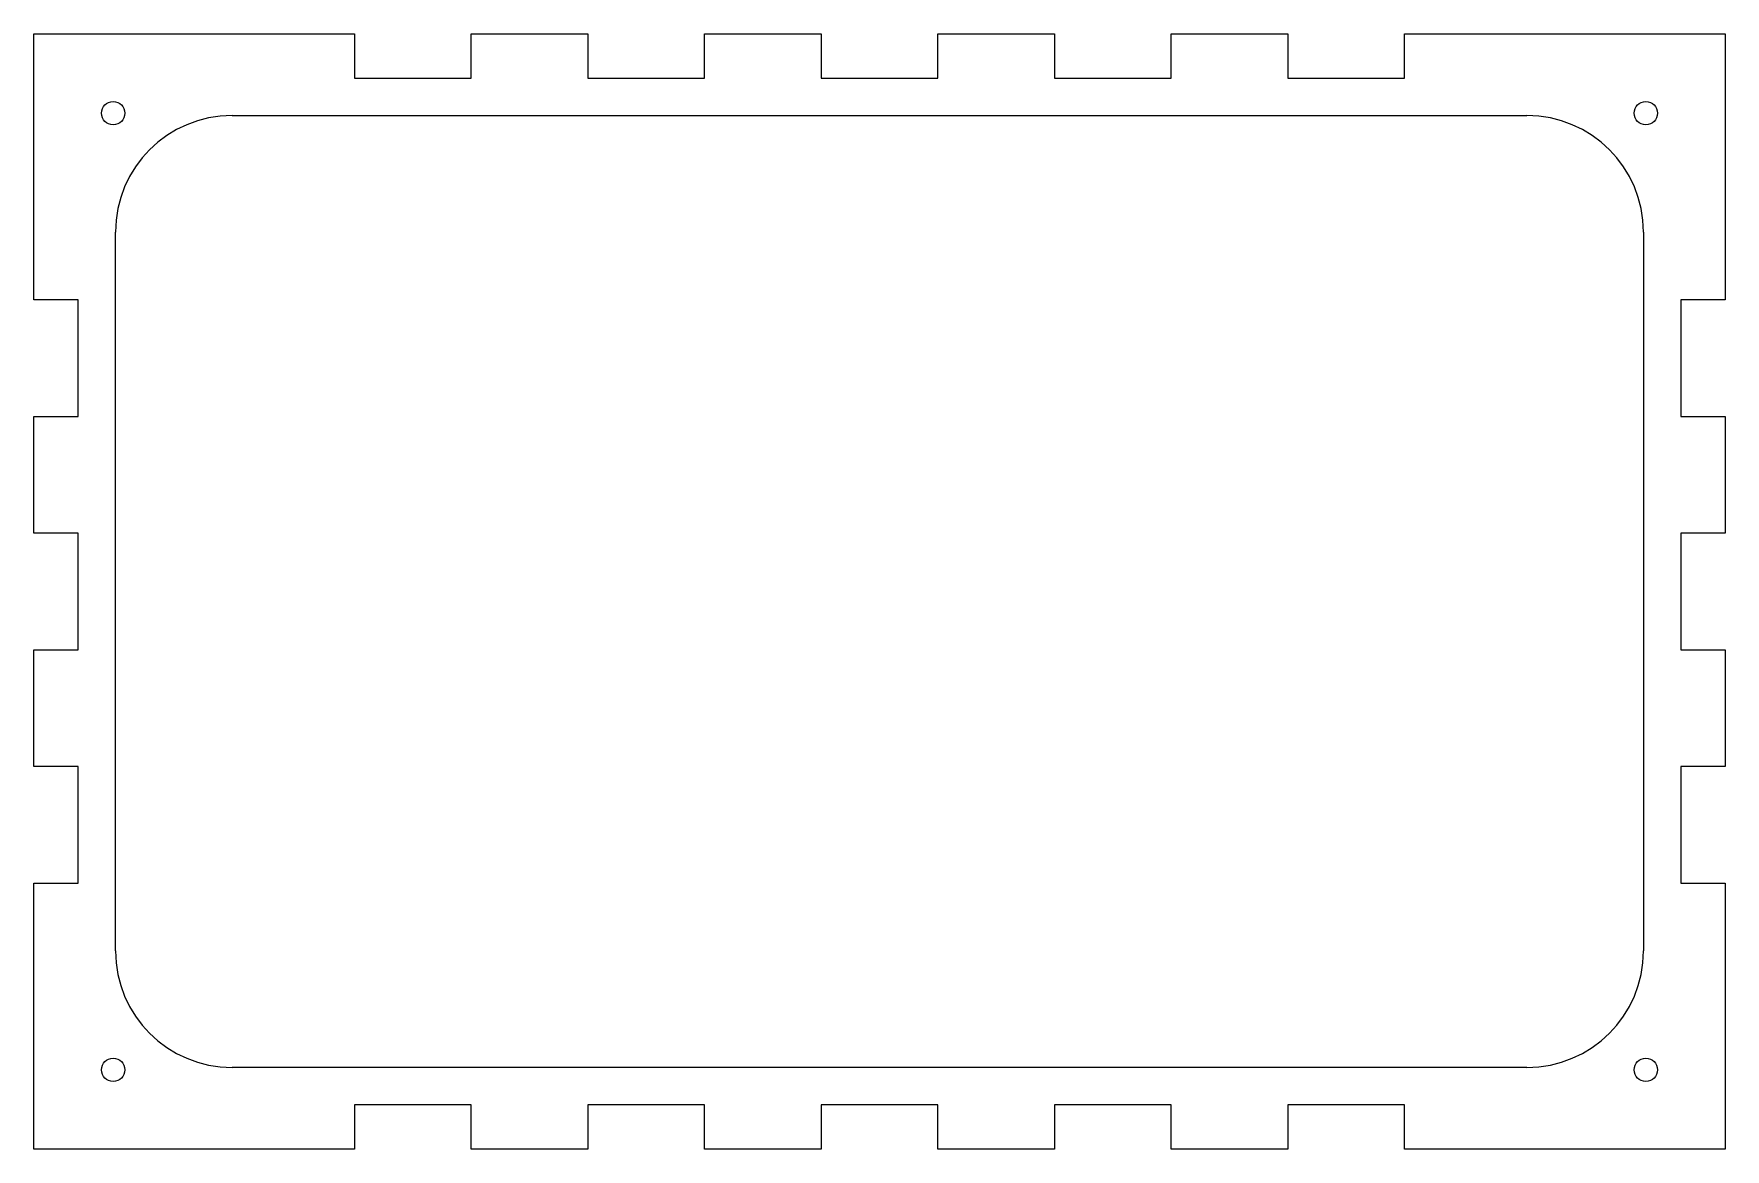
# Model space of a CAD drawing. Header units: millimetres. Extents: x 0 to 145, y 0 to 96.
import ezdxf

# ---------------------------------------------------------------- set-up
doc = ezdxf.new("R2010")
doc.units = ezdxf.units.MM

msp = doc.modelspace()

# ---------------------------------------------------------------- linework, layer by layer
at = {"color": 7, "linetype": 'Continuous', "lineweight": 25}
for p, q in [((0, 95.6), (27.5, 95.6)), ((0, 72.8), (0, 95.6)), ((27.5, 95.6), (27.5, 91.8)), ((37.5, 95.6), (47.5, 95.6)), ((37.5, 91.8), (37.5, 95.6)), ((47.5, 95.6), (47.5, 91.8)), ((57.5, 95.6), (67.5, 95.6)), ((57.5, 91.8), (57.5, 95.6)), ((67.5, 95.6), (67.5, 91.8)), ((77.5, 95.6), (87.5, 95.6)), ((77.5, 91.8), (77.5, 95.6)), ((87.5, 95.6), (87.5, 91.8)), ((97.5, 95.6), (107.5, 95.6)), ((97.5, 91.8), (97.5, 95.6)), ((107.5, 95.6), (107.5, 91.8)), ((117.5, 95.6), (145, 95.6)), ((117.5, 91.8), (117.5, 95.6)), ((145, 95.6), (145, 72.8)), ((27.5, 91.8), (37.5, 91.8)), ((47.5, 91.8), (57.5, 91.8)), ((67.5, 91.8), (77.5, 91.8)), ((87.5, 91.8), (97.5, 91.8)), ((107.5, 91.8), (117.5, 91.8)), ((17, 88.6), (128, 88.6)), ((7, 17), (7, 78.6)), ((138, 78.6), (138, 17)), ((3.8, 72.8), (0, 72.8)), ((3.8, 62.8), (3.8, 72.8)), ((141.2, 72.8), (141.2, 62.8)), ((145, 72.8), (141.2, 72.8)), ((0, 62.8), (3.8, 62.8)), ((0, 52.8), (0, 62.8)), ((141.2, 62.8), (145, 62.8)), ((145, 62.8), (145, 52.8)), ((3.8, 52.8), (0, 52.8)), ((3.8, 42.8), (3.8, 52.8)), ((141.2, 52.8), (141.2, 42.8)), ((145, 52.8), (141.2, 52.8)), ((0, 42.8), (3.8, 42.8)), ((0, 32.8), (0, 42.8)), ((141.2, 42.8), (145, 42.8)), ((145, 42.8), (145, 32.8)), ((3.8, 32.8), (0, 32.8)), ((3.8, 22.8), (3.8, 32.8)), ((141.2, 32.8), (141.2, 22.8)), ((145, 32.8), (141.2, 32.8)), ((0, 22.8), (3.8, 22.8)), ((0, 0), (0, 22.8)), ((141.2, 22.8), (145, 22.8)), ((145, 22.8), (145, 0)), ((128, 7), (17, 7)), ((27.5, 3.8), (27.5, 0)), ((37.5, 3.8), (27.5, 3.8)), ((37.5, 0), (37.5, 3.8)), ((47.5, 3.8), (47.5, 0)), ((57.5, 3.8), (47.5, 3.8)), ((57.5, 0), (57.5, 3.8)), ((67.5, 3.8), (67.5, 0)), ((77.5, 3.8), (67.5, 3.8)), ((77.5, 0), (77.5, 3.8)), ((87.5, 3.8), (87.5, 0)), ((97.5, 3.8), (87.5, 3.8)), ((97.5, 0), (97.5, 3.8)), ((107.5, 3.8), (107.5, 0)), ((117.5, 3.8), (107.5, 3.8)), ((117.5, 0), (117.5, 3.8)), ((27.5, 0), (0, 0)), ((47.5, 0), (37.5, 0)), ((67.5, 0), (57.5, 0)), ((87.5, 0), (77.5, 0)), ((107.5, 0), (97.5, 0)), ((145, 0), (117.5, 0))]:
    msp.add_line(p, q, dxfattribs=at)
for centre in [(6.8, 88.8), (138.2, 88.8), (6.8, 6.8), (138.2, 6.8)]:
    msp.add_circle(centre, 1, dxfattribs=at)
for centre, start, end in [((17, 78.6), 90, 180), ((128, 78.6), 0, 90), ((17, 17), 180, 270), ((128, 17), 270, 0)]:
    msp.add_arc(centre, 10, start, end, dxfattribs=at)

doc.saveas('drawing.dxf')
